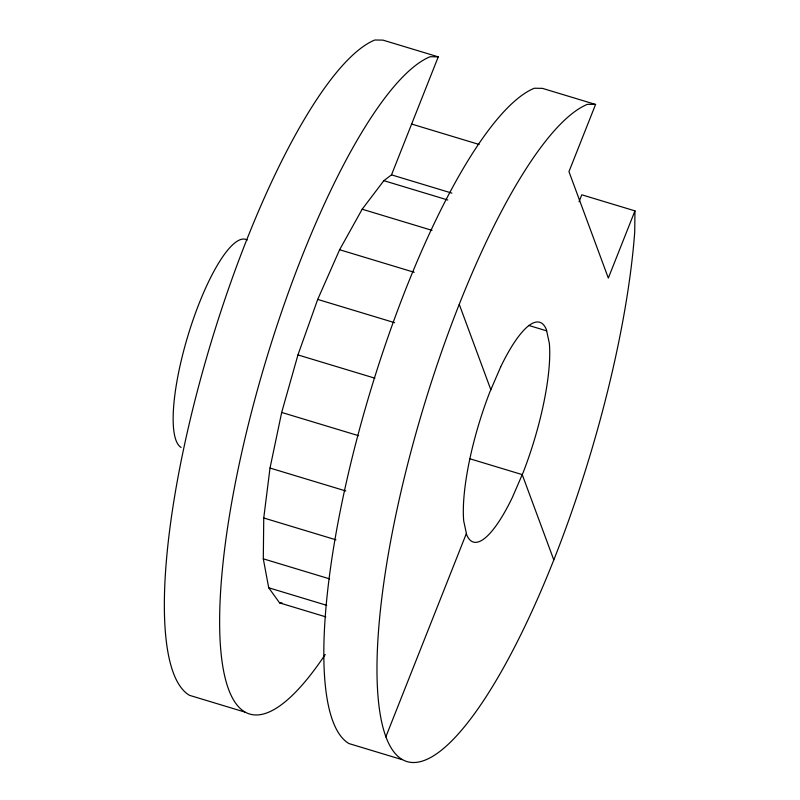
<?xml version="1.0" encoding="UTF-8"?>
<svg xmlns="http://www.w3.org/2000/svg" width="800" height="800" viewBox="0 0 800 800"><rect width="100%" height="100%" fill="white"/><g stroke="black" fill="none" stroke-linecap="round" stroke-linejoin="round"><path stroke-width="1.2" d="M325.77 616.86L279.61 602.9L268.71 587.78L263.3 558.82L263.75 517.98L270.02 468.05L281.68 412.44L297.95 354.92L317.71 299.42L339.62 249.73L362.18 209.22L383.85 180.67L391.51 174.86L438.26 56.85L382.95 40.12L374.85 40A344.29 86.62 -73.2 0 0 204.05 366.49A344.29 86.62 -73.2 0 0 189.51 695.33L244.81 712.06M634.95 210.87L634.72 232.04A344.29 86.62 -73.2 0 1 465.11 725.93A344.29 86.62 -73.2 0 1 392.73 530.25A344.29 86.62 -73.2 0 1 587.47 104.32L595.58 104.44L568.96 171.64L608.33 278.08L634.95 210.87L581.79 194.8L579.04 201.75M385.79 736.98L466.4 533.46M438.26 56.85L430.15 56.73A344.29 86.62 -73.2 0 0 231.36 504.36A344.29 86.62 -73.2 0 0 325.22 654.52M279.61 602.9L282.01 602.93M595.58 104.44L542.42 88.36L534.32 88.24A344.29 86.62 -73.2 0 0 363.52 414.73A344.29 86.62 -73.2 0 0 348.98 743.57L402.13 759.65M411.64 124.05L479.11 144.46M391.51 174.86L451.88 193.12M383.85 180.67L447.78 200M362.18 209.22L432.02 230.35M339.62 249.73L414.19 272.29M528.74 325.43L546.66 330.85M317.71 299.42L394.65 322.69M297.95 354.92L374.89 378.19M469.67 458.71L522.23 474.61L553.78 559.88M281.68 412.44L358.62 435.71M270.02 468.05L345.78 490.97M263.75 517.98L335.96 539.82M263.3 558.82L329.59 578.87M268.71 587.78L326.72 605.33M459.29 304.43L490.83 389.71M181.11 447.43A109.02 27.43 -73.2 0 1 189.82 329.64A109.02 27.43 -73.2 0 1 247.23 240.02M500.66 366.94L489.78 392.15A114.76 28.87 -73.2 0 0 463.71 520.95L466.69 534.8A114.76 28.87 -73.2 0 0 512.4 497.37L523.29 472.17A114.76 28.87 -73.2 0 0 549.35 343.37L546.37 329.52A114.76 28.87 -73.2 0 0 500.66 366.94"/></g></svg>
